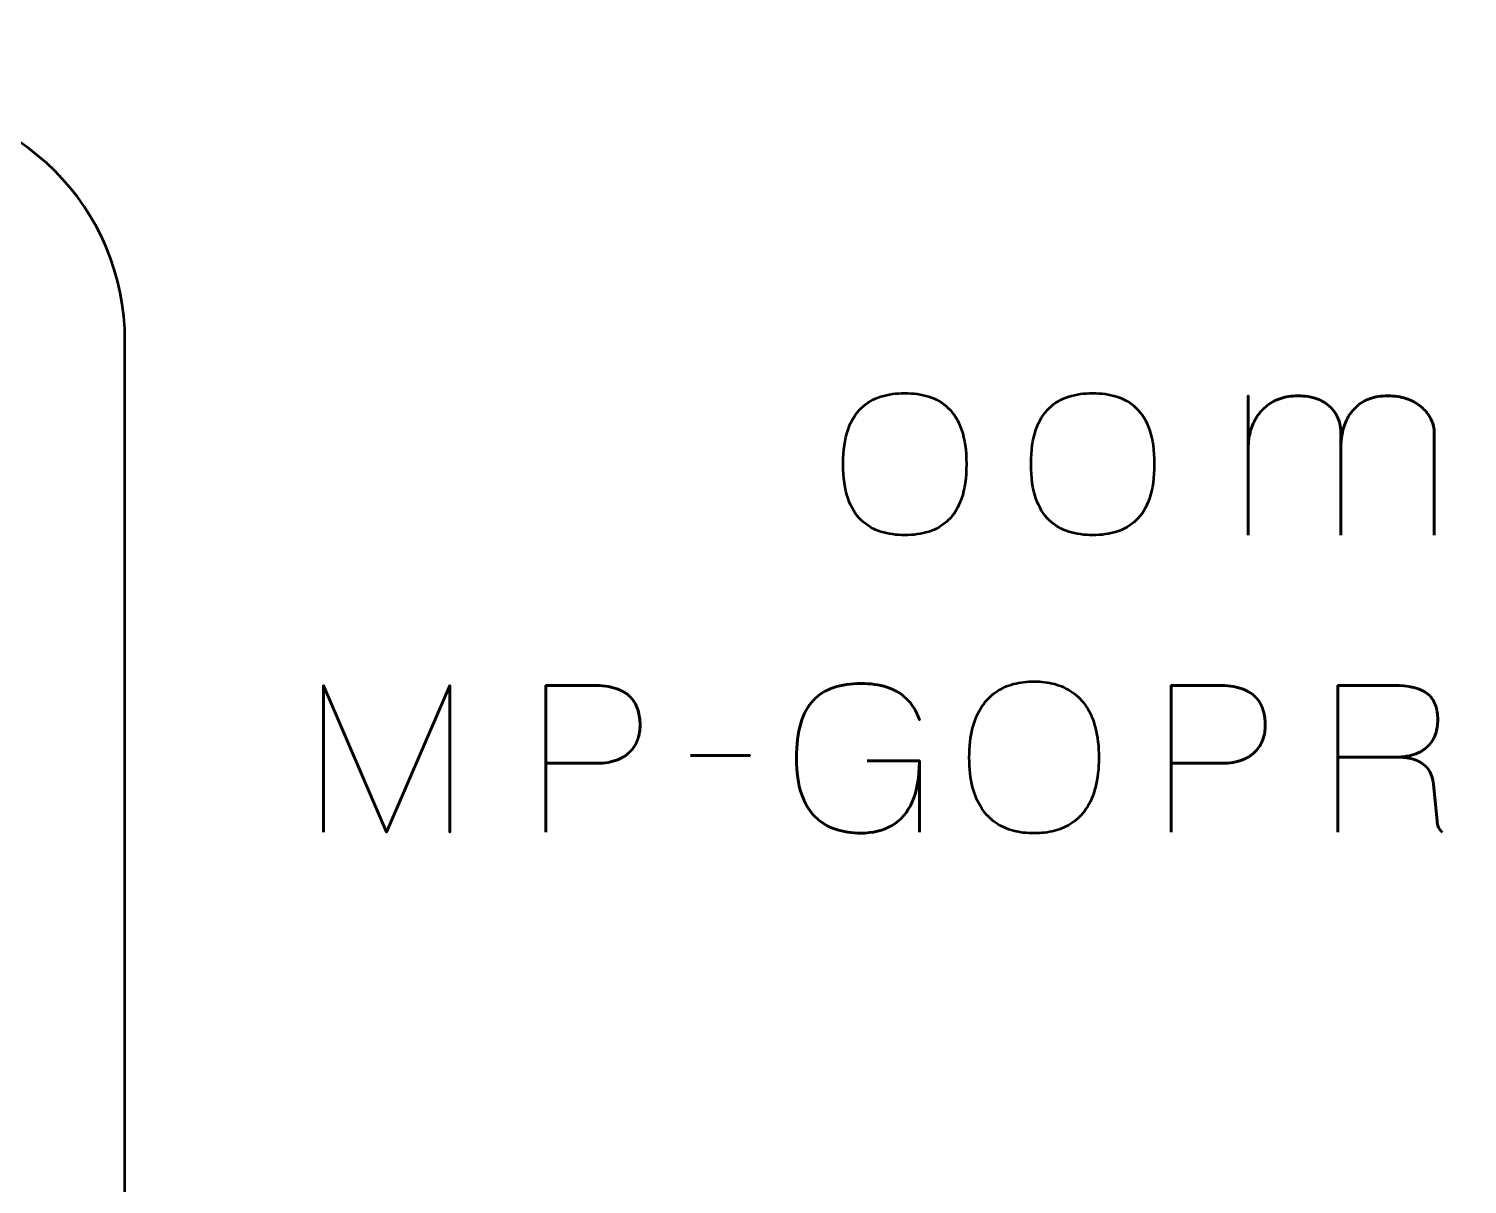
# Model space of a CAD drawing. Header units: centimetres. Extents: x -15.9 to -5, y -22.5 to -7.2.
# Drawn here: x -10.5 to -7.51, y -12.31 to -9.907 of the extents above; entities that cross this region are included whole.
import ezdxf

# ---------------------------------------------------------------- set-up
doc = ezdxf.new("R2010")
doc.units = ezdxf.units.CM
doc.header["$MEASUREMENT"] = 0
doc.layers.add('Layer 1', color=7, linetype='Continuous')

msp = doc.modelspace()

# ---------------------------------------------------------------- linework, layer by layer
at = {"layer": 'Layer 1', "color": 22, "lineweight": 53}
msp.add_open_spline([(-5.55006, -22.45003), (-5.55006, -22.45003), (-15.45004, -22.45003), (-15.45004, -22.45003), (-15.45004, -22.45003), (-15.72701, -22.45003), (-15.95, -22.22694), (-15.95, -21.94994), (-15.95, -21.94994), (-15.95, -21.94994), (-15.95, -7.75007), (-15.95, -7.75007), (-15.95, -7.75007), (-15.95, -7.47293), (-15.72701, -7.24997), (-15.45004, -7.24997), (-15.45004, -7.24997), (-15.45004, -7.24997), (-5.55006, -7.24997), (-5.55006, -7.24997), (-5.55006, -7.24997), (-5.27306, -7.24997), (-5.04997, -7.47293), (-5.04997, -7.75007), (-5.04997, -7.75007), (-5.04997, -7.75007), (-5.04997, -21.94994), (-5.04997, -21.94994), (-5.04997, -21.94994), (-5.04997, -22.22694), (-5.27306, -22.45003), (-5.55006, -22.45003)], degree=3, knots=[0, 0, 0, 0, 0.125, 0.125, 0.125, 0.125, 0.25, 0.25, 0.25, 0.25, 0.375, 0.375, 0.375, 0.375, 0.5, 0.5, 0.5, 0.5, 0.625, 0.625, 0.625, 0.625, 0.75, 0.75, 0.75, 0.75, 0.875, 0.875, 0.875, 0.875, 1, 1, 1, 1], dxfattribs=at)
at = {"layer": 'Layer 1', "color": 114, "lineweight": 53}
msp.add_open_spline([(-15.6, -16.85617), (-15.6, -16.85617), (-15.6, -10.5562), (-15.6, -10.5562), (-15.6, -10.5562), (-15.6, -10.27923), (-15.37691, -10.05624), (-15.09991, -10.05624), (-15.09991, -10.05624), (-15.09991, -10.05624), (-10.80005, -10.05624), (-10.80005, -10.05624), (-10.80005, -10.05624), (-10.52291, -10.05624), (-10.29995, -10.27923), (-10.29995, -10.5562), (-10.29995, -10.5562), (-10.29995, -10.5562), (-10.29995, -16.85617), (-10.29995, -16.85617), (-10.29995, -16.85617), (-10.29995, -17.13317), (-10.52291, -17.35626), (-10.80005, -17.35626), (-10.80005, -17.35626), (-10.80005, -17.35626), (-15.09991, -17.35626), (-15.09991, -17.35626), (-15.09991, -17.35626), (-15.37691, -17.35626), (-15.6, -17.13317), (-15.6, -16.85617)], degree=3, knots=[0, 0, 0, 0, 0.125, 0.125, 0.125, 0.125, 0.25, 0.25, 0.25, 0.25, 0.375, 0.375, 0.375, 0.375, 0.5, 0.5, 0.5, 0.5, 0.625, 0.625, 0.625, 0.625, 0.75, 0.75, 0.75, 0.75, 0.875, 0.875, 0.875, 0.875, 1, 1, 1, 1], dxfattribs=at)
at = {"layer": 'Layer 1', "color": 30, "lineweight": 53}
for points, knots in [([(-8.67897, -10.95991), (-8.66119, -10.96), (-8.64464, -10.95775), (-8.62921, -10.95295), (-8.62921, -10.95295), (-8.61378, -10.94815), (-8.60014, -10.94015), (-8.58847, -10.92896), (-8.58847, -10.92896), (-8.57671, -10.91777), (-8.56759, -10.90262), (-8.56091, -10.88343), (-8.56091, -10.88343), (-8.55433, -10.86433), (-8.55094, -10.84053), (-8.55084, -10.81203), (-8.55084, -10.81203), (-8.55094, -10.78362), (-8.55433, -10.75991), (-8.56091, -10.74091), (-8.56091, -10.74091), (-8.56759, -10.7219), (-8.57671, -10.70676), (-8.58847, -10.69556), (-8.58847, -10.69556), (-8.60014, -10.68446), (-8.61378, -10.67647), (-8.62921, -10.67167), (-8.62921, -10.67167), (-8.64464, -10.66687), (-8.66119, -10.66461), (-8.67897, -10.66471), (-8.67897, -10.66471), (-8.69656, -10.66461), (-8.71312, -10.66687), (-8.72855, -10.67167), (-8.72855, -10.67167), (-8.74398, -10.67647), (-8.75752, -10.68446), (-8.76928, -10.69556), (-8.76928, -10.69556), (-8.78104, -10.70676), (-8.79026, -10.7219), (-8.79694, -10.74091), (-8.79694, -10.74091), (-8.80362, -10.75991), (-8.80701, -10.78362), (-8.8071, -10.81203), (-8.8071, -10.81203), (-8.80701, -10.84053), (-8.80362, -10.86433), (-8.79694, -10.88343), (-8.79694, -10.88343), (-8.79026, -10.90262), (-8.78104, -10.91777), (-8.76928, -10.92896), (-8.76928, -10.92896), (-8.75752, -10.94015), (-8.74398, -10.94815), (-8.72855, -10.95295), (-8.72855, -10.95295), (-8.71312, -10.95775), (-8.69656, -10.96), (-8.67897, -10.95991)], [0, 0, 0, 0, 0.0625, 0.0625, 0.0625, 0.0625, 0.125, 0.125, 0.125, 0.125, 0.1875, 0.1875, 0.1875, 0.1875, 0.25, 0.25, 0.25, 0.25, 0.3125, 0.3125, 0.3125, 0.3125, 0.375, 0.375, 0.375, 0.375, 0.4375, 0.4375, 0.4375, 0.4375, 0.5, 0.5, 0.5, 0.5, 0.5625, 0.5625, 0.5625, 0.5625, 0.625, 0.625, 0.625, 0.625, 0.6875, 0.6875, 0.6875, 0.6875, 0.75, 0.75, 0.75, 0.75, 0.8125, 0.8125, 0.8125, 0.8125, 0.875, 0.875, 0.875, 0.875, 0.9375, 0.9375, 0.9375, 0.9375, 1, 1, 1, 1]), ([(-8.67897, -10.95991), (-8.66119, -10.96), (-8.64464, -10.95775), (-8.62921, -10.95295), (-8.62921, -10.95295), (-8.61378, -10.94815), (-8.60014, -10.94015), (-8.58847, -10.92896), (-8.58847, -10.92896), (-8.57671, -10.91777), (-8.56759, -10.90262), (-8.56091, -10.88343), (-8.56091, -10.88343), (-8.55433, -10.86433), (-8.55094, -10.84053), (-8.55084, -10.81203), (-8.55084, -10.81203), (-8.55094, -10.78362), (-8.55433, -10.75991), (-8.56091, -10.74091), (-8.56091, -10.74091), (-8.56759, -10.7219), (-8.57671, -10.70676), (-8.58847, -10.69556), (-8.58847, -10.69556), (-8.60014, -10.68446), (-8.61378, -10.67647), (-8.62921, -10.67167), (-8.62921, -10.67167), (-8.64464, -10.66687), (-8.66119, -10.66461), (-8.67897, -10.66471), (-8.67897, -10.66471), (-8.69656, -10.66461), (-8.71312, -10.66687), (-8.72855, -10.67167), (-8.72855, -10.67167), (-8.74398, -10.67647), (-8.75752, -10.68446), (-8.76928, -10.69556), (-8.76928, -10.69556), (-8.78104, -10.70676), (-8.79026, -10.7219), (-8.79694, -10.74091), (-8.79694, -10.74091), (-8.80362, -10.75991), (-8.80701, -10.78362), (-8.8071, -10.81203), (-8.8071, -10.81203), (-8.80701, -10.84053), (-8.80362, -10.86433), (-8.79694, -10.88343), (-8.79694, -10.88343), (-8.79026, -10.90262), (-8.78104, -10.91777), (-8.76928, -10.92896), (-8.76928, -10.92896), (-8.75752, -10.94015), (-8.74398, -10.94815), (-8.72855, -10.95295), (-8.72855, -10.95295), (-8.71312, -10.95775), (-8.69656, -10.96), (-8.67897, -10.95991)], [0, 0, 0, 0, 0.0625, 0.0625, 0.0625, 0.0625, 0.125, 0.125, 0.125, 0.125, 0.1875, 0.1875, 0.1875, 0.1875, 0.25, 0.25, 0.25, 0.25, 0.3125, 0.3125, 0.3125, 0.3125, 0.375, 0.375, 0.375, 0.375, 0.4375, 0.4375, 0.4375, 0.4375, 0.5, 0.5, 0.5, 0.5, 0.5625, 0.5625, 0.5625, 0.5625, 0.625, 0.625, 0.625, 0.625, 0.6875, 0.6875, 0.6875, 0.6875, 0.75, 0.75, 0.75, 0.75, 0.8125, 0.8125, 0.8125, 0.8125, 0.875, 0.875, 0.875, 0.875, 0.9375, 0.9375, 0.9375, 0.9375, 1, 1, 1, 1]), ([(-8.28838, -10.95991), (-8.2706, -10.96), (-8.25405, -10.95775), (-8.23862, -10.95295), (-8.23862, -10.95295), (-8.22319, -10.94815), (-8.20955, -10.94015), (-8.19788, -10.92896), (-8.19788, -10.92896), (-8.18612, -10.91777), (-8.177, -10.90262), (-8.17032, -10.88343), (-8.17032, -10.88343), (-8.16374, -10.86433), (-8.16035, -10.84053), (-8.16025, -10.81203), (-8.16025, -10.81203), (-8.16035, -10.78362), (-8.16374, -10.75991), (-8.17032, -10.74091), (-8.17032, -10.74091), (-8.177, -10.7219), (-8.18612, -10.70676), (-8.19788, -10.69556), (-8.19788, -10.69556), (-8.20955, -10.68446), (-8.22319, -10.67647), (-8.23862, -10.67167), (-8.23862, -10.67167), (-8.25405, -10.66687), (-8.2706, -10.66461), (-8.28838, -10.66471), (-8.28838, -10.66471), (-8.30597, -10.66461), (-8.32253, -10.66687), (-8.33796, -10.67167), (-8.33796, -10.67167), (-8.35339, -10.67647), (-8.36693, -10.68446), (-8.37869, -10.69556), (-8.37869, -10.69556), (-8.39045, -10.70676), (-8.39967, -10.7219), (-8.40635, -10.74091), (-8.40635, -10.74091), (-8.41303, -10.75991), (-8.41642, -10.78362), (-8.41651, -10.81203), (-8.41651, -10.81203), (-8.41642, -10.84053), (-8.41303, -10.86433), (-8.40635, -10.88343), (-8.40635, -10.88343), (-8.39967, -10.90262), (-8.39045, -10.91777), (-8.37869, -10.92896), (-8.37869, -10.92896), (-8.36693, -10.94015), (-8.35339, -10.94815), (-8.33796, -10.95295), (-8.33796, -10.95295), (-8.32253, -10.95775), (-8.30597, -10.96), (-8.28838, -10.95991)], [0, 0, 0, 0, 0.0625, 0.0625, 0.0625, 0.0625, 0.125, 0.125, 0.125, 0.125, 0.1875, 0.1875, 0.1875, 0.1875, 0.25, 0.25, 0.25, 0.25, 0.3125, 0.3125, 0.3125, 0.3125, 0.375, 0.375, 0.375, 0.375, 0.4375, 0.4375, 0.4375, 0.4375, 0.5, 0.5, 0.5, 0.5, 0.5625, 0.5625, 0.5625, 0.5625, 0.625, 0.625, 0.625, 0.625, 0.6875, 0.6875, 0.6875, 0.6875, 0.75, 0.75, 0.75, 0.75, 0.8125, 0.8125, 0.8125, 0.8125, 0.875, 0.875, 0.875, 0.875, 0.9375, 0.9375, 0.9375, 0.9375, 1, 1, 1, 1]), ([(-8.28838, -10.95991), (-8.2706, -10.96), (-8.25405, -10.95775), (-8.23862, -10.95295), (-8.23862, -10.95295), (-8.22319, -10.94815), (-8.20955, -10.94015), (-8.19788, -10.92896), (-8.19788, -10.92896), (-8.18612, -10.91777), (-8.177, -10.90262), (-8.17032, -10.88343), (-8.17032, -10.88343), (-8.16374, -10.86433), (-8.16035, -10.84053), (-8.16025, -10.81203), (-8.16025, -10.81203), (-8.16035, -10.78362), (-8.16374, -10.75991), (-8.17032, -10.74091), (-8.17032, -10.74091), (-8.177, -10.7219), (-8.18612, -10.70676), (-8.19788, -10.69556), (-8.19788, -10.69556), (-8.20955, -10.68446), (-8.22319, -10.67647), (-8.23862, -10.67167), (-8.23862, -10.67167), (-8.25405, -10.66687), (-8.2706, -10.66461), (-8.28838, -10.66471), (-8.28838, -10.66471), (-8.30597, -10.66461), (-8.32253, -10.66687), (-8.33796, -10.67167), (-8.33796, -10.67167), (-8.35339, -10.67647), (-8.36693, -10.68446), (-8.37869, -10.69556), (-8.37869, -10.69556), (-8.39045, -10.70676), (-8.39967, -10.7219), (-8.40635, -10.74091), (-8.40635, -10.74091), (-8.41303, -10.75991), (-8.41642, -10.78362), (-8.41651, -10.81203), (-8.41651, -10.81203), (-8.41642, -10.84053), (-8.41303, -10.86433), (-8.40635, -10.88343), (-8.40635, -10.88343), (-8.39967, -10.90262), (-8.39045, -10.91777), (-8.37869, -10.92896), (-8.37869, -10.92896), (-8.36693, -10.94015), (-8.35339, -10.94815), (-8.33796, -10.95295), (-8.33796, -10.95295), (-8.32253, -10.95775), (-8.30597, -10.96), (-8.28838, -10.95991)], [0, 0, 0, 0, 0.0625, 0.0625, 0.0625, 0.0625, 0.125, 0.125, 0.125, 0.125, 0.1875, 0.1875, 0.1875, 0.1875, 0.25, 0.25, 0.25, 0.25, 0.3125, 0.3125, 0.3125, 0.3125, 0.375, 0.375, 0.375, 0.375, 0.4375, 0.4375, 0.4375, 0.4375, 0.5, 0.5, 0.5, 0.5, 0.5625, 0.5625, 0.5625, 0.5625, 0.625, 0.625, 0.625, 0.625, 0.6875, 0.6875, 0.6875, 0.6875, 0.75, 0.75, 0.75, 0.75, 0.8125, 0.8125, 0.8125, 0.8125, 0.875, 0.875, 0.875, 0.875, 0.9375, 0.9375, 0.9375, 0.9375, 1, 1, 1, 1]), ([(-7.77249, -10.95991), (-7.77249, -10.95982), (-7.77249, -10.95709), (-7.77249, -10.95173), (-7.77249, -10.95173), (-7.77249, -10.94646), (-7.77249, -10.93921), (-7.77249, -10.93009), (-7.77249, -10.93009), (-7.77249, -10.92087), (-7.77249, -10.91052), (-7.77249, -10.89886), (-7.77249, -10.89886), (-7.77249, -10.88729), (-7.77249, -10.87515), (-7.77249, -10.86236), (-7.77249, -10.86236), (-7.77249, -10.84966), (-7.77249, -10.83714), (-7.77249, -10.82473), (-7.77249, -10.82473), (-7.77249, -10.81231), (-7.77249, -10.80064), (-7.77249, -10.78992), (-7.77249, -10.78992), (-7.77249, -10.7791), (-7.77249, -10.76988), (-7.77249, -10.76207), (-7.77249, -10.76207), (-7.77249, -10.75436), (-7.77249, -10.74881), (-7.77249, -10.74542), (-7.77249, -10.74542), (-7.77239, -10.74015), (-7.77324, -10.73423), (-7.77484, -10.72774), (-7.77484, -10.72774), (-7.77644, -10.72115), (-7.77917, -10.71457), (-7.78302, -10.70798), (-7.78302, -10.70798), (-7.78688, -10.7013), (-7.79224, -10.69519), (-7.79892, -10.68954), (-7.79892, -10.68954), (-7.80569, -10.6839), (-7.81416, -10.67938), (-7.82432, -10.6759), (-7.82432, -10.6759), (-7.83458, -10.67242), (-7.8468, -10.67054), (-7.8611, -10.67035), (-7.8611, -10.67035), (-7.8754, -10.67035), (-7.8882, -10.67233), (-7.89939, -10.67628), (-7.89939, -10.67628), (-7.91068, -10.68032), (-7.92037, -10.68587), (-7.92865, -10.69293), (-7.92865, -10.69293), (-7.93683, -10.69999), (-7.9437, -10.70808), (-7.94906, -10.71729), (-7.94906, -10.71729), (-7.95442, -10.72642), (-7.95838, -10.73611), (-7.96101, -10.74646), (-7.96101, -10.74646), (-7.96364, -10.75671), (-7.96496, -10.76715), (-7.96496, -10.7776), (-7.96496, -10.7776), (-7.96496, -10.76715), (-7.96364, -10.75671), (-7.96101, -10.74646), (-7.96101, -10.74646), (-7.95838, -10.73611), (-7.95442, -10.72642), (-7.94906, -10.71729), (-7.94906, -10.71729), (-7.9437, -10.70808), (-7.93683, -10.69999), (-7.92865, -10.69293), (-7.92865, -10.69293), (-7.92037, -10.68587), (-7.91068, -10.68032), (-7.89939, -10.67628), (-7.89939, -10.67628), (-7.8882, -10.67233), (-7.8754, -10.67035), (-7.8611, -10.67035), (-7.8611, -10.67035), (-7.8468, -10.67054), (-7.83458, -10.67242), (-7.82432, -10.6759), (-7.82432, -10.6759), (-7.81416, -10.67938), (-7.80569, -10.6839), (-7.79892, -10.68954), (-7.79892, -10.68954), (-7.79224, -10.69519), (-7.78688, -10.7013), (-7.78302, -10.70798), (-7.78302, -10.70798), (-7.77917, -10.71457), (-7.77644, -10.72115), (-7.77484, -10.72774), (-7.77484, -10.72774), (-7.77324, -10.73423), (-7.77239, -10.74015), (-7.77249, -10.74542), (-7.77249, -10.74542), (-7.77249, -10.74881), (-7.77249, -10.75436), (-7.77249, -10.76207), (-7.77249, -10.76207), (-7.77249, -10.76988), (-7.77249, -10.7791), (-7.77249, -10.78992), (-7.77249, -10.78992), (-7.77249, -10.80064), (-7.77249, -10.81231), (-7.77249, -10.82473), (-7.77249, -10.82473), (-7.77249, -10.83714), (-7.77249, -10.84966), (-7.77249, -10.86236), (-7.77249, -10.86236), (-7.77249, -10.87515), (-7.77249, -10.88729), (-7.77249, -10.89886), (-7.77249, -10.89886), (-7.77249, -10.91052), (-7.77249, -10.92087), (-7.77249, -10.93009), (-7.77249, -10.93009), (-7.77249, -10.93921), (-7.77249, -10.94646), (-7.77249, -10.95173), (-7.77249, -10.95173), (-7.77249, -10.95709), (-7.77249, -10.95982), (-7.77249, -10.95991)], [0, 0, 0, 0, 0.0277778, 0.0277778, 0.0277778, 0.0277778, 0.0555556, 0.0555556, 0.0555556, 0.0555556, 0.0833333, 0.0833333, 0.0833333, 0.0833333, 0.1111111, 0.1111111, 0.1111111, 0.1111111, 0.1388889, 0.1388889, 0.1388889, 0.1388889, 0.1666667, 0.1666667, 0.1666667, 0.1666667, 0.1944444, 0.1944444, 0.1944444, 0.1944444, 0.2222222, 0.2222222, 0.2222222, 0.2222222, 0.25, 0.25, 0.25, 0.25, 0.2777778, 0.2777778, 0.2777778, 0.2777778, 0.3055556, 0.3055556, 0.3055556, 0.3055556, 0.3333333, 0.3333333, 0.3333333, 0.3333333, 0.3611111, 0.3611111, 0.3611111, 0.3611111, 0.3888889, 0.3888889, 0.3888889, 0.3888889, 0.4166667, 0.4166667, 0.4166667, 0.4166667, 0.4444444, 0.4444444, 0.4444444, 0.4444444, 0.4722222, 0.4722222, 0.4722222, 0.4722222, 0.5, 0.5, 0.5, 0.5, 0.5277778, 0.5277778, 0.5277778, 0.5277778, 0.5555556, 0.5555556, 0.5555556, 0.5555556, 0.5833333, 0.5833333, 0.5833333, 0.5833333, 0.6111111, 0.6111111, 0.6111111, 0.6111111, 0.6388889, 0.6388889, 0.6388889, 0.6388889, 0.6666667, 0.6666667, 0.6666667, 0.6666667, 0.6944444, 0.6944444, 0.6944444, 0.6944444, 0.7222222, 0.7222222, 0.7222222, 0.7222222, 0.75, 0.75, 0.75, 0.75, 0.7777778, 0.7777778, 0.7777778, 0.7777778, 0.8055556, 0.8055556, 0.8055556, 0.8055556, 0.8333333, 0.8333333, 0.8333333, 0.8333333, 0.8611111, 0.8611111, 0.8611111, 0.8611111, 0.8888889, 0.8888889, 0.8888889, 0.8888889, 0.9166667, 0.9166667, 0.9166667, 0.9166667, 0.9444444, 0.9444444, 0.9444444, 0.9444444, 0.9722222, 0.9722222, 0.9722222, 0.9722222, 1, 1, 1, 1]), ([(-7.96496, -10.95991), (-7.96496, -10.95991), (-7.96496, -10.67035), (-7.96496, -10.67035), (-7.96496, -10.67035), (-7.96496, -10.67035), (-7.96496, -10.95991), (-7.96496, -10.95991)], [0, 0, 0, 0, 0.5, 0.5, 0.5, 0.5, 1, 1, 1, 1]), ([(-7.57832, -10.95991), (-7.57832, -10.95982), (-7.57832, -10.95709), (-7.57832, -10.95173), (-7.57832, -10.95173), (-7.57832, -10.94646), (-7.57832, -10.93921), (-7.57832, -10.93009), (-7.57832, -10.93009), (-7.57832, -10.92087), (-7.57832, -10.91052), (-7.57832, -10.89886), (-7.57832, -10.89886), (-7.57832, -10.88729), (-7.57832, -10.87515), (-7.57832, -10.86236), (-7.57832, -10.86236), (-7.57832, -10.84966), (-7.57832, -10.83714), (-7.57832, -10.82473), (-7.57832, -10.82473), (-7.57832, -10.81231), (-7.57832, -10.80064), (-7.57832, -10.78992), (-7.57832, -10.78992), (-7.57832, -10.7791), (-7.57832, -10.76988), (-7.57832, -10.76207), (-7.57832, -10.76207), (-7.57832, -10.75436), (-7.57832, -10.74881), (-7.57832, -10.74542), (-7.57832, -10.74542), (-7.57832, -10.74015), (-7.57935, -10.73423), (-7.58152, -10.72774), (-7.58152, -10.72774), (-7.58359, -10.72115), (-7.58697, -10.71457), (-7.59168, -10.70798), (-7.59168, -10.70798), (-7.59629, -10.7013), (-7.6024, -10.69519), (-7.60993, -10.68954), (-7.60993, -10.68954), (-7.61745, -10.6839), (-7.62658, -10.67938), (-7.6373, -10.6759), (-7.6373, -10.6759), (-7.64803, -10.67242), (-7.66054, -10.67054), (-7.67484, -10.67035), (-7.67484, -10.67035), (-7.68914, -10.67035), (-7.70174, -10.67233), (-7.71256, -10.67628), (-7.71256, -10.67628), (-7.72329, -10.68032), (-7.73251, -10.68587), (-7.74022, -10.69293), (-7.74022, -10.69293), (-7.74784, -10.69999), (-7.75395, -10.70808), (-7.75875, -10.71729), (-7.75875, -10.71729), (-7.76355, -10.72642), (-7.76703, -10.73611), (-7.76919, -10.74646), (-7.76919, -10.74646), (-7.77145, -10.75671), (-7.77249, -10.76715), (-7.77249, -10.7776), (-7.77249, -10.7776), (-7.77249, -10.76715), (-7.77145, -10.75671), (-7.76919, -10.74646), (-7.76919, -10.74646), (-7.76703, -10.73611), (-7.76355, -10.72642), (-7.75875, -10.71729), (-7.75875, -10.71729), (-7.75395, -10.70808), (-7.74784, -10.69999), (-7.74022, -10.69293), (-7.74022, -10.69293), (-7.73251, -10.68587), (-7.72329, -10.68032), (-7.71256, -10.67628), (-7.71256, -10.67628), (-7.70174, -10.67233), (-7.68914, -10.67035), (-7.67484, -10.67035), (-7.67484, -10.67035), (-7.66054, -10.67054), (-7.64803, -10.67242), (-7.6373, -10.6759), (-7.6373, -10.6759), (-7.62658, -10.67938), (-7.61745, -10.6839), (-7.60993, -10.68954), (-7.60993, -10.68954), (-7.6024, -10.69519), (-7.59629, -10.7013), (-7.59168, -10.70798), (-7.59168, -10.70798), (-7.58697, -10.71457), (-7.58359, -10.72115), (-7.58152, -10.72774), (-7.58152, -10.72774), (-7.57935, -10.73423), (-7.57832, -10.74015), (-7.57832, -10.74542), (-7.57832, -10.74542), (-7.57832, -10.74881), (-7.57832, -10.75436), (-7.57832, -10.76207), (-7.57832, -10.76207), (-7.57832, -10.76988), (-7.57832, -10.7791), (-7.57832, -10.78992), (-7.57832, -10.78992), (-7.57832, -10.80064), (-7.57832, -10.81231), (-7.57832, -10.82473), (-7.57832, -10.82473), (-7.57832, -10.83714), (-7.57832, -10.84966), (-7.57832, -10.86236), (-7.57832, -10.86236), (-7.57832, -10.87515), (-7.57832, -10.88729), (-7.57832, -10.89886), (-7.57832, -10.89886), (-7.57832, -10.91052), (-7.57832, -10.92087), (-7.57832, -10.93009), (-7.57832, -10.93009), (-7.57832, -10.93921), (-7.57832, -10.94646), (-7.57832, -10.95173), (-7.57832, -10.95173), (-7.57832, -10.95709), (-7.57832, -10.95982), (-7.57832, -10.95991)], [0, 0, 0, 0, 0.0277778, 0.0277778, 0.0277778, 0.0277778, 0.0555556, 0.0555556, 0.0555556, 0.0555556, 0.0833333, 0.0833333, 0.0833333, 0.0833333, 0.1111111, 0.1111111, 0.1111111, 0.1111111, 0.1388889, 0.1388889, 0.1388889, 0.1388889, 0.1666667, 0.1666667, 0.1666667, 0.1666667, 0.1944444, 0.1944444, 0.1944444, 0.1944444, 0.2222222, 0.2222222, 0.2222222, 0.2222222, 0.25, 0.25, 0.25, 0.25, 0.2777778, 0.2777778, 0.2777778, 0.2777778, 0.3055556, 0.3055556, 0.3055556, 0.3055556, 0.3333333, 0.3333333, 0.3333333, 0.3333333, 0.3611111, 0.3611111, 0.3611111, 0.3611111, 0.3888889, 0.3888889, 0.3888889, 0.3888889, 0.4166667, 0.4166667, 0.4166667, 0.4166667, 0.4444444, 0.4444444, 0.4444444, 0.4444444, 0.4722222, 0.4722222, 0.4722222, 0.4722222, 0.5, 0.5, 0.5, 0.5, 0.5277778, 0.5277778, 0.5277778, 0.5277778, 0.5555556, 0.5555556, 0.5555556, 0.5555556, 0.5833333, 0.5833333, 0.5833333, 0.5833333, 0.6111111, 0.6111111, 0.6111111, 0.6111111, 0.6388889, 0.6388889, 0.6388889, 0.6388889, 0.6666667, 0.6666667, 0.6666667, 0.6666667, 0.6944444, 0.6944444, 0.6944444, 0.6944444, 0.7222222, 0.7222222, 0.7222222, 0.7222222, 0.75, 0.75, 0.75, 0.75, 0.7777778, 0.7777778, 0.7777778, 0.7777778, 0.8055556, 0.8055556, 0.8055556, 0.8055556, 0.8333333, 0.8333333, 0.8333333, 0.8333333, 0.8611111, 0.8611111, 0.8611111, 0.8611111, 0.8888889, 0.8888889, 0.8888889, 0.8888889, 0.9166667, 0.9166667, 0.9166667, 0.9166667, 0.9444444, 0.9444444, 0.9444444, 0.9444444, 0.9722222, 0.9722222, 0.9722222, 0.9722222, 1, 1, 1, 1]), ([(-9.88756, -11.57755), (-9.88756, -11.57755), (-9.88756, -11.27233), (-9.88756, -11.27233), (-9.88756, -11.27233), (-9.88756, -11.27233), (-9.75633, -11.57755), (-9.75633, -11.57755), (-9.75633, -11.57755), (-9.75633, -11.57755), (-9.62467, -11.27233), (-9.62467, -11.27233), (-9.62467, -11.27233), (-9.62467, -11.27233), (-9.62467, -11.57755), (-9.62467, -11.57755), (-9.62467, -11.57755), (-9.62467, -11.57755), (-9.62467, -11.27233), (-9.62467, -11.27233), (-9.62467, -11.27233), (-9.62467, -11.27233), (-9.75633, -11.57755), (-9.75633, -11.57755), (-9.75633, -11.57755), (-9.75633, -11.57755), (-9.88756, -11.27233), (-9.88756, -11.27233), (-9.88756, -11.27233), (-9.88756, -11.27233), (-9.88756, -11.57755), (-9.88756, -11.57755)], [0, 0, 0, 0, 0.125, 0.125, 0.125, 0.125, 0.25, 0.25, 0.25, 0.25, 0.375, 0.375, 0.375, 0.375, 0.5, 0.5, 0.5, 0.5, 0.625, 0.625, 0.625, 0.625, 0.75, 0.75, 0.75, 0.75, 0.875, 0.875, 0.875, 0.875, 1, 1, 1, 1]), ([(-9.42486, -11.57755), (-9.42486, -11.57755), (-9.42486, -11.27233), (-9.42486, -11.27233), (-9.42486, -11.27233), (-9.42486, -11.27233), (-9.32749, -11.27233), (-9.32749, -11.27233), (-9.32749, -11.27233), (-9.30802, -11.2724), (-9.29201, -11.27459), (-9.27938, -11.27882), (-9.27938, -11.27882), (-9.26682, -11.28298), (-9.25694, -11.28877), (-9.24981, -11.29611), (-9.24981, -11.29611), (-9.24269, -11.30337), (-9.23761, -11.3117), (-9.2345, -11.32108), (-9.2345, -11.32108), (-9.23147, -11.33047), (-9.22971, -11.34027), (-9.22928, -11.35065), (-9.22928, -11.35065), (-9.22879, -11.36102), (-9.22999, -11.37118), (-9.23281, -11.38105), (-9.23281, -11.38105), (-9.2357, -11.39093), (-9.24057, -11.39989), (-9.24756, -11.40794), (-9.24756, -11.40794), (-9.25447, -11.41598), (-9.26385, -11.4224), (-9.27564, -11.42713), (-9.27564, -11.42713), (-9.28742, -11.43192), (-9.30202, -11.43432), (-9.31945, -11.43446), (-9.31945, -11.43446), (-9.31945, -11.43446), (-9.42486, -11.43446), (-9.42486, -11.43446), (-9.42486, -11.43446), (-9.42486, -11.43446), (-9.31945, -11.43446), (-9.31945, -11.43446), (-9.31945, -11.43446), (-9.30238, -11.43432), (-9.28791, -11.43192), (-9.2762, -11.42713), (-9.2762, -11.42713), (-9.26442, -11.4224), (-9.25503, -11.41598), (-9.24798, -11.40794), (-9.24798, -11.40794), (-9.24099, -11.39989), (-9.23598, -11.39093), (-9.23302, -11.38105), (-9.23302, -11.38105), (-9.23006, -11.37118), (-9.22879, -11.36102), (-9.22928, -11.35065), (-9.22928, -11.35065), (-9.22971, -11.34027), (-9.23147, -11.33047), (-9.23464, -11.32108), (-9.23464, -11.32108), (-9.23775, -11.3117), (-9.24297, -11.30337), (-9.2501, -11.29611), (-9.2501, -11.29611), (-9.25729, -11.28877), (-9.26717, -11.28298), (-9.27973, -11.27882), (-9.27973, -11.27882), (-9.29236, -11.27459), (-9.30823, -11.2724), (-9.32749, -11.27233), (-9.32749, -11.27233), (-9.32749, -11.27233), (-9.42486, -11.27233), (-9.42486, -11.27233), (-9.42486, -11.27233), (-9.42486, -11.27233), (-9.42486, -11.57755), (-9.42486, -11.57755)], [0, 0, 0, 0, 0.0454545, 0.0454545, 0.0454545, 0.0454545, 0.0909091, 0.0909091, 0.0909091, 0.0909091, 0.1363636, 0.1363636, 0.1363636, 0.1363636, 0.1818182, 0.1818182, 0.1818182, 0.1818182, 0.2272727, 0.2272727, 0.2272727, 0.2272727, 0.2727273, 0.2727273, 0.2727273, 0.2727273, 0.3181818, 0.3181818, 0.3181818, 0.3181818, 0.3636364, 0.3636364, 0.3636364, 0.3636364, 0.4090909, 0.4090909, 0.4090909, 0.4090909, 0.4545455, 0.4545455, 0.4545455, 0.4545455, 0.5, 0.5, 0.5, 0.5, 0.5454545, 0.5454545, 0.5454545, 0.5454545, 0.5909091, 0.5909091, 0.5909091, 0.5909091, 0.6363636, 0.6363636, 0.6363636, 0.6363636, 0.6818182, 0.6818182, 0.6818182, 0.6818182, 0.7272727, 0.7272727, 0.7272727, 0.7272727, 0.7727273, 0.7727273, 0.7727273, 0.7727273, 0.8181818, 0.8181818, 0.8181818, 0.8181818, 0.8636364, 0.8636364, 0.8636364, 0.8636364, 0.9090909, 0.9090909, 0.9090909, 0.9090909, 0.9545455, 0.9545455, 0.9545455, 0.9545455, 1, 1, 1, 1]), ([(-8.75727, -11.42938), (-8.75727, -11.42938), (-8.64848, -11.42938), (-8.64848, -11.42938), (-8.64848, -11.42938), (-8.64862, -11.46403), (-8.65356, -11.49246), (-8.66344, -11.51461), (-8.66344, -11.51461), (-8.67331, -11.53684), (-8.68728, -11.55321), (-8.70549, -11.56386), (-8.70549, -11.56386), (-8.72369, -11.57445), (-8.74528, -11.57974), (-8.7704, -11.57967), (-8.7704, -11.57967), (-8.78924, -11.57974), (-8.80673, -11.57713), (-8.82289, -11.57169), (-8.82289, -11.57169), (-8.83905, -11.56633), (-8.85323, -11.55758), (-8.86537, -11.54552), (-8.86537, -11.54552), (-8.8775, -11.53345), (-8.88703, -11.51751), (-8.8938, -11.49768), (-8.8938, -11.49768), (-8.90057, -11.47786), (-8.90403, -11.45351), (-8.90417, -11.42473), (-8.90417, -11.42473), (-8.9041, -11.3958), (-8.90107, -11.37139), (-8.89507, -11.35135), (-8.89507, -11.35135), (-8.889, -11.33138), (-8.88025, -11.3153), (-8.86868, -11.30309), (-8.86868, -11.30309), (-8.85718, -11.29096), (-8.84314, -11.28214), (-8.82663, -11.27663), (-8.82663, -11.27663), (-8.81012, -11.27113), (-8.79142, -11.26845), (-8.7704, -11.26852), (-8.7704, -11.26852), (-8.75043, -11.26845), (-8.73251, -11.27092), (-8.71656, -11.27593), (-8.71656, -11.27593), (-8.70062, -11.28094), (-8.68693, -11.28898), (-8.6755, -11.30006), (-8.6755, -11.30006), (-8.664, -11.31113), (-8.65504, -11.32574), (-8.64848, -11.34387), (-8.64848, -11.34387), (-8.65504, -11.32574), (-8.664, -11.31113), (-8.6755, -11.30006), (-8.6755, -11.30006), (-8.68693, -11.28898), (-8.70062, -11.28094), (-8.71656, -11.27593), (-8.71656, -11.27593), (-8.73251, -11.27092), (-8.75043, -11.26845), (-8.7704, -11.26852), (-8.7704, -11.26852), (-8.79142, -11.26845), (-8.81012, -11.27113), (-8.82663, -11.27663), (-8.82663, -11.27663), (-8.84314, -11.28214), (-8.85718, -11.29096), (-8.86868, -11.30309), (-8.86868, -11.30309), (-8.88025, -11.3153), (-8.889, -11.33138), (-8.89507, -11.35135), (-8.89507, -11.35135), (-8.90107, -11.37139), (-8.9041, -11.3958), (-8.90417, -11.42473), (-8.90417, -11.42473), (-8.90403, -11.45351), (-8.90057, -11.47786), (-8.8938, -11.49768), (-8.8938, -11.49768), (-8.88703, -11.51751), (-8.8775, -11.53345), (-8.86537, -11.54552), (-8.86537, -11.54552), (-8.85323, -11.55758), (-8.83905, -11.56633), (-8.82289, -11.57169), (-8.82289, -11.57169), (-8.80673, -11.57713), (-8.78924, -11.57974), (-8.7704, -11.57967), (-8.7704, -11.57967), (-8.74528, -11.57974), (-8.72369, -11.57445), (-8.70549, -11.56386), (-8.70549, -11.56386), (-8.68728, -11.55321), (-8.67331, -11.53684), (-8.66344, -11.51461), (-8.66344, -11.51461), (-8.65356, -11.49246), (-8.64862, -11.46403), (-8.64848, -11.42938), (-8.64848, -11.42938), (-8.64848, -11.42938), (-8.75727, -11.42938), (-8.75727, -11.42938)], [0, 0, 0, 0, 0.0333333, 0.0333333, 0.0333333, 0.0333333, 0.0666667, 0.0666667, 0.0666667, 0.0666667, 0.1, 0.1, 0.1, 0.1, 0.1333333, 0.1333333, 0.1333333, 0.1333333, 0.1666667, 0.1666667, 0.1666667, 0.1666667, 0.2, 0.2, 0.2, 0.2, 0.2333333, 0.2333333, 0.2333333, 0.2333333, 0.2666667, 0.2666667, 0.2666667, 0.2666667, 0.3, 0.3, 0.3, 0.3, 0.3333333, 0.3333333, 0.3333333, 0.3333333, 0.3666667, 0.3666667, 0.3666667, 0.3666667, 0.4, 0.4, 0.4, 0.4, 0.4333333, 0.4333333, 0.4333333, 0.4333333, 0.4666667, 0.4666667, 0.4666667, 0.4666667, 0.5, 0.5, 0.5, 0.5, 0.5333333, 0.5333333, 0.5333333, 0.5333333, 0.5666667, 0.5666667, 0.5666667, 0.5666667, 0.6, 0.6, 0.6, 0.6, 0.6333333, 0.6333333, 0.6333333, 0.6333333, 0.6666667, 0.6666667, 0.6666667, 0.6666667, 0.7, 0.7, 0.7, 0.7, 0.7333333, 0.7333333, 0.7333333, 0.7333333, 0.7666667, 0.7666667, 0.7666667, 0.7666667, 0.8, 0.8, 0.8, 0.8, 0.8333333, 0.8333333, 0.8333333, 0.8333333, 0.8666667, 0.8666667, 0.8666667, 0.8666667, 0.9, 0.9, 0.9, 0.9, 0.9333333, 0.9333333, 0.9333333, 0.9333333, 0.9666667, 0.9666667, 0.9666667, 0.9666667, 1, 1, 1, 1]), ([(-8.41014, -11.58009), (-8.39525, -11.58016), (-8.38114, -11.5784), (-8.36767, -11.57494), (-8.36767, -11.57494), (-8.35426, -11.57141), (-8.34199, -11.56591), (-8.33077, -11.55829), (-8.33077, -11.55829), (-8.31955, -11.55074), (-8.30981, -11.54079), (-8.30156, -11.52851), (-8.30156, -11.52851), (-8.2933, -11.51624), (-8.28695, -11.50135), (-8.28244, -11.48385), (-8.28244, -11.48385), (-8.27785, -11.46636), (-8.27559, -11.44596), (-8.27552, -11.42261), (-8.27552, -11.42261), (-8.27559, -11.39926), (-8.27785, -11.37887), (-8.28244, -11.3613), (-8.28244, -11.3613), (-8.28695, -11.34373), (-8.2933, -11.32877), (-8.30156, -11.31643), (-8.30156, -11.31643), (-8.30981, -11.30408), (-8.31955, -11.29406), (-8.33077, -11.28637), (-8.33077, -11.28637), (-8.34199, -11.27868), (-8.35426, -11.27311), (-8.36767, -11.26951), (-8.36767, -11.26951), (-8.38114, -11.26598), (-8.39525, -11.26422), (-8.41014, -11.26429), (-8.41014, -11.26429), (-8.42503, -11.26422), (-8.43914, -11.26598), (-8.45262, -11.26951), (-8.45262, -11.26951), (-8.46602, -11.27311), (-8.4783, -11.27868), (-8.48952, -11.28637), (-8.48952, -11.28637), (-8.50073, -11.29406), (-8.51047, -11.30408), (-8.51873, -11.31643), (-8.51873, -11.31643), (-8.52698, -11.32877), (-8.53333, -11.34373), (-8.53785, -11.3613), (-8.53785, -11.3613), (-8.54243, -11.37887), (-8.54469, -11.39926), (-8.54476, -11.42261), (-8.54476, -11.42261), (-8.54469, -11.44596), (-8.54243, -11.46636), (-8.53785, -11.48385), (-8.53785, -11.48385), (-8.53333, -11.50135), (-8.52698, -11.51624), (-8.51873, -11.52851), (-8.51873, -11.52851), (-8.51047, -11.54079), (-8.50073, -11.55074), (-8.48952, -11.55829), (-8.48952, -11.55829), (-8.4783, -11.56591), (-8.46602, -11.57141), (-8.45262, -11.57494), (-8.45262, -11.57494), (-8.43914, -11.5784), (-8.42503, -11.58016), (-8.41014, -11.58009)], [0, 0, 0, 0, 0.05, 0.05, 0.05, 0.05, 0.1, 0.1, 0.1, 0.1, 0.15, 0.15, 0.15, 0.15, 0.2, 0.2, 0.2, 0.2, 0.25, 0.25, 0.25, 0.25, 0.3, 0.3, 0.3, 0.3, 0.35, 0.35, 0.35, 0.35, 0.4, 0.4, 0.4, 0.4, 0.45, 0.45, 0.45, 0.45, 0.5, 0.5, 0.5, 0.5, 0.55, 0.55, 0.55, 0.55, 0.6, 0.6, 0.6, 0.6, 0.65, 0.65, 0.65, 0.65, 0.7, 0.7, 0.7, 0.7, 0.75, 0.75, 0.75, 0.75, 0.8, 0.8, 0.8, 0.8, 0.85, 0.85, 0.85, 0.85, 0.9, 0.9, 0.9, 0.9, 0.95, 0.95, 0.95, 0.95, 1, 1, 1, 1]), ([(-8.41014, -11.58009), (-8.39525, -11.58016), (-8.38114, -11.5784), (-8.36767, -11.57494), (-8.36767, -11.57494), (-8.35426, -11.57141), (-8.34199, -11.56591), (-8.33077, -11.55829), (-8.33077, -11.55829), (-8.31955, -11.55074), (-8.30981, -11.54079), (-8.30156, -11.52851), (-8.30156, -11.52851), (-8.2933, -11.51624), (-8.28695, -11.50135), (-8.28244, -11.48385), (-8.28244, -11.48385), (-8.27785, -11.46636), (-8.27559, -11.44596), (-8.27552, -11.42261), (-8.27552, -11.42261), (-8.27559, -11.39926), (-8.27785, -11.37887), (-8.28244, -11.3613), (-8.28244, -11.3613), (-8.28695, -11.34373), (-8.2933, -11.32877), (-8.30156, -11.31643), (-8.30156, -11.31643), (-8.30981, -11.30408), (-8.31955, -11.29406), (-8.33077, -11.28637), (-8.33077, -11.28637), (-8.34199, -11.27868), (-8.35426, -11.27311), (-8.36767, -11.26951), (-8.36767, -11.26951), (-8.38114, -11.26598), (-8.39525, -11.26422), (-8.41014, -11.26429), (-8.41014, -11.26429), (-8.42503, -11.26422), (-8.43914, -11.26598), (-8.45262, -11.26951), (-8.45262, -11.26951), (-8.46602, -11.27311), (-8.4783, -11.27868), (-8.48952, -11.28637), (-8.48952, -11.28637), (-8.50073, -11.29406), (-8.51047, -11.30408), (-8.51873, -11.31643), (-8.51873, -11.31643), (-8.52698, -11.32877), (-8.53333, -11.34373), (-8.53785, -11.3613), (-8.53785, -11.3613), (-8.54243, -11.37887), (-8.54469, -11.39926), (-8.54476, -11.42261), (-8.54476, -11.42261), (-8.54469, -11.44596), (-8.54243, -11.46636), (-8.53785, -11.48385), (-8.53785, -11.48385), (-8.53333, -11.50135), (-8.52698, -11.51624), (-8.51873, -11.52851), (-8.51873, -11.52851), (-8.51047, -11.54079), (-8.50073, -11.55074), (-8.48952, -11.55829), (-8.48952, -11.55829), (-8.4783, -11.56591), (-8.46602, -11.57141), (-8.45262, -11.57494), (-8.45262, -11.57494), (-8.43914, -11.5784), (-8.42503, -11.58016), (-8.41014, -11.58009)], [0, 0, 0, 0, 0.05, 0.05, 0.05, 0.05, 0.1, 0.1, 0.1, 0.1, 0.15, 0.15, 0.15, 0.15, 0.2, 0.2, 0.2, 0.2, 0.25, 0.25, 0.25, 0.25, 0.3, 0.3, 0.3, 0.3, 0.35, 0.35, 0.35, 0.35, 0.4, 0.4, 0.4, 0.4, 0.45, 0.45, 0.45, 0.45, 0.5, 0.5, 0.5, 0.5, 0.55, 0.55, 0.55, 0.55, 0.6, 0.6, 0.6, 0.6, 0.65, 0.65, 0.65, 0.65, 0.7, 0.7, 0.7, 0.7, 0.75, 0.75, 0.75, 0.75, 0.8, 0.8, 0.8, 0.8, 0.85, 0.85, 0.85, 0.85, 0.9, 0.9, 0.9, 0.9, 0.95, 0.95, 0.95, 0.95, 1, 1, 1, 1]), ([(-8.12524, -11.57755), (-8.12524, -11.57755), (-8.12524, -11.27233), (-8.12524, -11.27233), (-8.12524, -11.27233), (-8.12524, -11.27233), (-8.02787, -11.27233), (-8.02787, -11.27233), (-8.02787, -11.27233), (-8.0084, -11.2724), (-7.99239, -11.27459), (-7.97976, -11.27882), (-7.97976, -11.27882), (-7.9672, -11.28298), (-7.95732, -11.28877), (-7.95019, -11.29611), (-7.95019, -11.29611), (-7.94307, -11.30337), (-7.93799, -11.3117), (-7.93488, -11.32108), (-7.93488, -11.32108), (-7.93185, -11.33047), (-7.93009, -11.34027), (-7.92966, -11.35065), (-7.92966, -11.35065), (-7.92917, -11.36102), (-7.93037, -11.37118), (-7.93319, -11.38105), (-7.93319, -11.38105), (-7.93608, -11.39093), (-7.94095, -11.39989), (-7.94794, -11.40794), (-7.94794, -11.40794), (-7.95485, -11.41598), (-7.96423, -11.4224), (-7.97602, -11.42713), (-7.97602, -11.42713), (-7.9878, -11.43192), (-8.0024, -11.43432), (-8.01983, -11.43446), (-8.01983, -11.43446), (-8.01983, -11.43446), (-8.12524, -11.43446), (-8.12524, -11.43446), (-8.12524, -11.43446), (-8.12524, -11.43446), (-8.01983, -11.43446), (-8.01983, -11.43446), (-8.01983, -11.43446), (-8.00276, -11.43432), (-7.98829, -11.43192), (-7.97658, -11.42713), (-7.97658, -11.42713), (-7.9648, -11.4224), (-7.95541, -11.41598), (-7.94836, -11.40794), (-7.94836, -11.40794), (-7.94137, -11.39989), (-7.93636, -11.39093), (-7.9334, -11.38105), (-7.9334, -11.38105), (-7.93044, -11.37118), (-7.92917, -11.36102), (-7.92966, -11.35065), (-7.92966, -11.35065), (-7.93009, -11.34027), (-7.93185, -11.33047), (-7.93502, -11.32108), (-7.93502, -11.32108), (-7.93813, -11.3117), (-7.94335, -11.30337), (-7.95048, -11.29611), (-7.95048, -11.29611), (-7.95767, -11.28877), (-7.96755, -11.28298), (-7.98011, -11.27882), (-7.98011, -11.27882), (-7.99274, -11.27459), (-8.00861, -11.2724), (-8.02787, -11.27233), (-8.02787, -11.27233), (-8.02787, -11.27233), (-8.12524, -11.27233), (-8.12524, -11.27233), (-8.12524, -11.27233), (-8.12524, -11.27233), (-8.12524, -11.57755), (-8.12524, -11.57755)], [0, 0, 0, 0, 0.0454545, 0.0454545, 0.0454545, 0.0454545, 0.0909091, 0.0909091, 0.0909091, 0.0909091, 0.1363636, 0.1363636, 0.1363636, 0.1363636, 0.1818182, 0.1818182, 0.1818182, 0.1818182, 0.2272727, 0.2272727, 0.2272727, 0.2272727, 0.2727273, 0.2727273, 0.2727273, 0.2727273, 0.3181818, 0.3181818, 0.3181818, 0.3181818, 0.3636364, 0.3636364, 0.3636364, 0.3636364, 0.4090909, 0.4090909, 0.4090909, 0.4090909, 0.4545455, 0.4545455, 0.4545455, 0.4545455, 0.5, 0.5, 0.5, 0.5, 0.5454545, 0.5454545, 0.5454545, 0.5454545, 0.5909091, 0.5909091, 0.5909091, 0.5909091, 0.6363636, 0.6363636, 0.6363636, 0.6363636, 0.6818182, 0.6818182, 0.6818182, 0.6818182, 0.7272727, 0.7272727, 0.7272727, 0.7272727, 0.7727273, 0.7727273, 0.7727273, 0.7727273, 0.8181818, 0.8181818, 0.8181818, 0.8181818, 0.8636364, 0.8636364, 0.8636364, 0.8636364, 0.9090909, 0.9090909, 0.9090909, 0.9090909, 0.9545455, 0.9545455, 0.9545455, 0.9545455, 1, 1, 1, 1]), ([(-7.77896, -11.57755), (-7.77896, -11.57755), (-7.77896, -11.27233), (-7.77896, -11.27233), (-7.77896, -11.27233), (-7.77896, -11.27233), (-7.66762, -11.27233), (-7.66762, -11.27233), (-7.66762, -11.27233), (-7.6521, -11.27233), (-7.63884, -11.27339), (-7.6279, -11.27543), (-7.6279, -11.27543), (-7.6169, -11.27748), (-7.60779, -11.28044), (-7.6006, -11.28432), (-7.6006, -11.28432), (-7.5934, -11.2882), (-7.58776, -11.29293), (-7.58359, -11.2985), (-7.58359, -11.2985), (-7.57936, -11.30401), (-7.5764, -11.31029), (-7.57449, -11.31727), (-7.57449, -11.31727), (-7.57259, -11.32426), (-7.57146, -11.33181), (-7.57111, -11.34006), (-7.57111, -11.34006), (-7.57061, -11.35043), (-7.57174, -11.36045), (-7.57442, -11.37012), (-7.57442, -11.37012), (-7.57717, -11.37985), (-7.5819, -11.38853), (-7.5886, -11.39629), (-7.5886, -11.39629), (-7.59538, -11.40406), (-7.60448, -11.41019), (-7.61605, -11.41478), (-7.61605, -11.41478), (-7.62762, -11.4193), (-7.64194, -11.42169), (-7.65916, -11.42176), (-7.65916, -11.42176), (-7.65916, -11.42176), (-7.77896, -11.42176), (-7.77896, -11.42176), (-7.77896, -11.42176), (-7.77896, -11.42176), (-7.65916, -11.42176), (-7.65916, -11.42176), (-7.65916, -11.42176), (-7.6423, -11.42169), (-7.62811, -11.4193), (-7.61661, -11.41478), (-7.61661, -11.41478), (-7.60511, -11.41019), (-7.59594, -11.40406), (-7.5891, -11.39629), (-7.5891, -11.39629), (-7.58225, -11.38853), (-7.57746, -11.37985), (-7.57463, -11.37012), (-7.57463, -11.37012), (-7.57181, -11.36045), (-7.57061, -11.35043), (-7.57111, -11.34006), (-7.57111, -11.34006), (-7.57153, -11.32976), (-7.57329, -11.32045), (-7.5764, -11.31212), (-7.5764, -11.31212), (-7.57943, -11.30387), (-7.58451, -11.29674), (-7.59157, -11.29081), (-7.59157, -11.29081), (-7.59862, -11.28489), (-7.60836, -11.2803), (-7.62071, -11.27713), (-7.62071, -11.27713), (-7.63305, -11.27395), (-7.64872, -11.27233), (-7.66762, -11.27233), (-7.66762, -11.27233), (-7.66762, -11.27233), (-7.77896, -11.27233), (-7.77896, -11.27233), (-7.77896, -11.27233), (-7.77896, -11.27233), (-7.77896, -11.57755), (-7.77896, -11.57755)], [0, 0, 0, 0, 0.0434783, 0.0434783, 0.0434783, 0.0434783, 0.0869565, 0.0869565, 0.0869565, 0.0869565, 0.1304348, 0.1304348, 0.1304348, 0.1304348, 0.173913, 0.173913, 0.173913, 0.173913, 0.2173913, 0.2173913, 0.2173913, 0.2173913, 0.2608696, 0.2608696, 0.2608696, 0.2608696, 0.3043478, 0.3043478, 0.3043478, 0.3043478, 0.3478261, 0.3478261, 0.3478261, 0.3478261, 0.3913043, 0.3913043, 0.3913043, 0.3913043, 0.4347826, 0.4347826, 0.4347826, 0.4347826, 0.4782609, 0.4782609, 0.4782609, 0.4782609, 0.5217391, 0.5217391, 0.5217391, 0.5217391, 0.5652174, 0.5652174, 0.5652174, 0.5652174, 0.6086957, 0.6086957, 0.6086957, 0.6086957, 0.6521739, 0.6521739, 0.6521739, 0.6521739, 0.6956522, 0.6956522, 0.6956522, 0.6956522, 0.7391304, 0.7391304, 0.7391304, 0.7391304, 0.7826087, 0.7826087, 0.7826087, 0.7826087, 0.826087, 0.826087, 0.826087, 0.826087, 0.8695652, 0.8695652, 0.8695652, 0.8695652, 0.9130435, 0.9130435, 0.9130435, 0.9130435, 0.9565217, 0.9565217, 0.9565217, 0.9565217, 1, 1, 1, 1]), ([(-9.1243, -11.41795), (-9.1243, -11.41795), (-9.00111, -11.41795), (-9.00111, -11.41795), (-9.00111, -11.41795), (-9.00111, -11.41795), (-9.1243, -11.41795), (-9.1243, -11.41795)], [0, 0, 0, 0, 0.5, 0.5, 0.5, 0.5, 1, 1, 1, 1]), ([(-7.56179, -11.57755), (-7.56461, -11.5755), (-7.56673, -11.57303), (-7.56828, -11.57014), (-7.56828, -11.57014), (-7.56984, -11.56725), (-7.57089, -11.56436), (-7.57153, -11.56153), (-7.57153, -11.56153), (-7.57209, -11.55878), (-7.57238, -11.55645), (-7.57238, -11.55469), (-7.57238, -11.55469), (-7.57238, -11.55469), (-7.58, -11.47764), (-7.58, -11.47764), (-7.58, -11.47764), (-7.58084, -11.46657), (-7.58409, -11.45683), (-7.58966, -11.4485), (-7.58966, -11.4485), (-7.59531, -11.44011), (-7.60335, -11.43362), (-7.61393, -11.42889), (-7.61393, -11.42889), (-7.62445, -11.42423), (-7.63757, -11.42184), (-7.65323, -11.42176), (-7.65323, -11.42176), (-7.63757, -11.42184), (-7.62445, -11.42423), (-7.61393, -11.42889), (-7.61393, -11.42889), (-7.60335, -11.43362), (-7.59531, -11.44011), (-7.58966, -11.4485), (-7.58966, -11.4485), (-7.58409, -11.45683), (-7.58084, -11.46657), (-7.58, -11.47764), (-7.58, -11.47764), (-7.58, -11.47764), (-7.57238, -11.55469), (-7.57238, -11.55469), (-7.57238, -11.55469), (-7.57238, -11.55645), (-7.57209, -11.55878), (-7.57153, -11.56153), (-7.57153, -11.56153), (-7.57089, -11.56436), (-7.56984, -11.56725), (-7.56828, -11.57014), (-7.56828, -11.57014), (-7.56673, -11.57303), (-7.56461, -11.5755), (-7.56179, -11.57755)], [0, 0, 0, 0, 0.0714286, 0.0714286, 0.0714286, 0.0714286, 0.1428571, 0.1428571, 0.1428571, 0.1428571, 0.2142857, 0.2142857, 0.2142857, 0.2142857, 0.2857143, 0.2857143, 0.2857143, 0.2857143, 0.3571429, 0.3571429, 0.3571429, 0.3571429, 0.4285714, 0.4285714, 0.4285714, 0.4285714, 0.5, 0.5, 0.5, 0.5, 0.5714286, 0.5714286, 0.5714286, 0.5714286, 0.6428571, 0.6428571, 0.6428571, 0.6428571, 0.7142857, 0.7142857, 0.7142857, 0.7142857, 0.7857143, 0.7857143, 0.7857143, 0.7857143, 0.8571429, 0.8571429, 0.8571429, 0.8571429, 0.9285714, 0.9285714, 0.9285714, 0.9285714, 1, 1, 1, 1]), ([(-8.64848, -11.57755), (-8.64848, -11.57755), (-8.64848, -11.42938), (-8.64848, -11.42938), (-8.64848, -11.42938), (-8.64848, -11.42938), (-8.64848, -11.57755), (-8.64848, -11.57755)], [0, 0, 0, 0, 0.5, 0.5, 0.5, 0.5, 1, 1, 1, 1])]:
    msp.add_open_spline(points, degree=3, knots=knots, dxfattribs=at)

doc.saveas('drawing.dxf')
